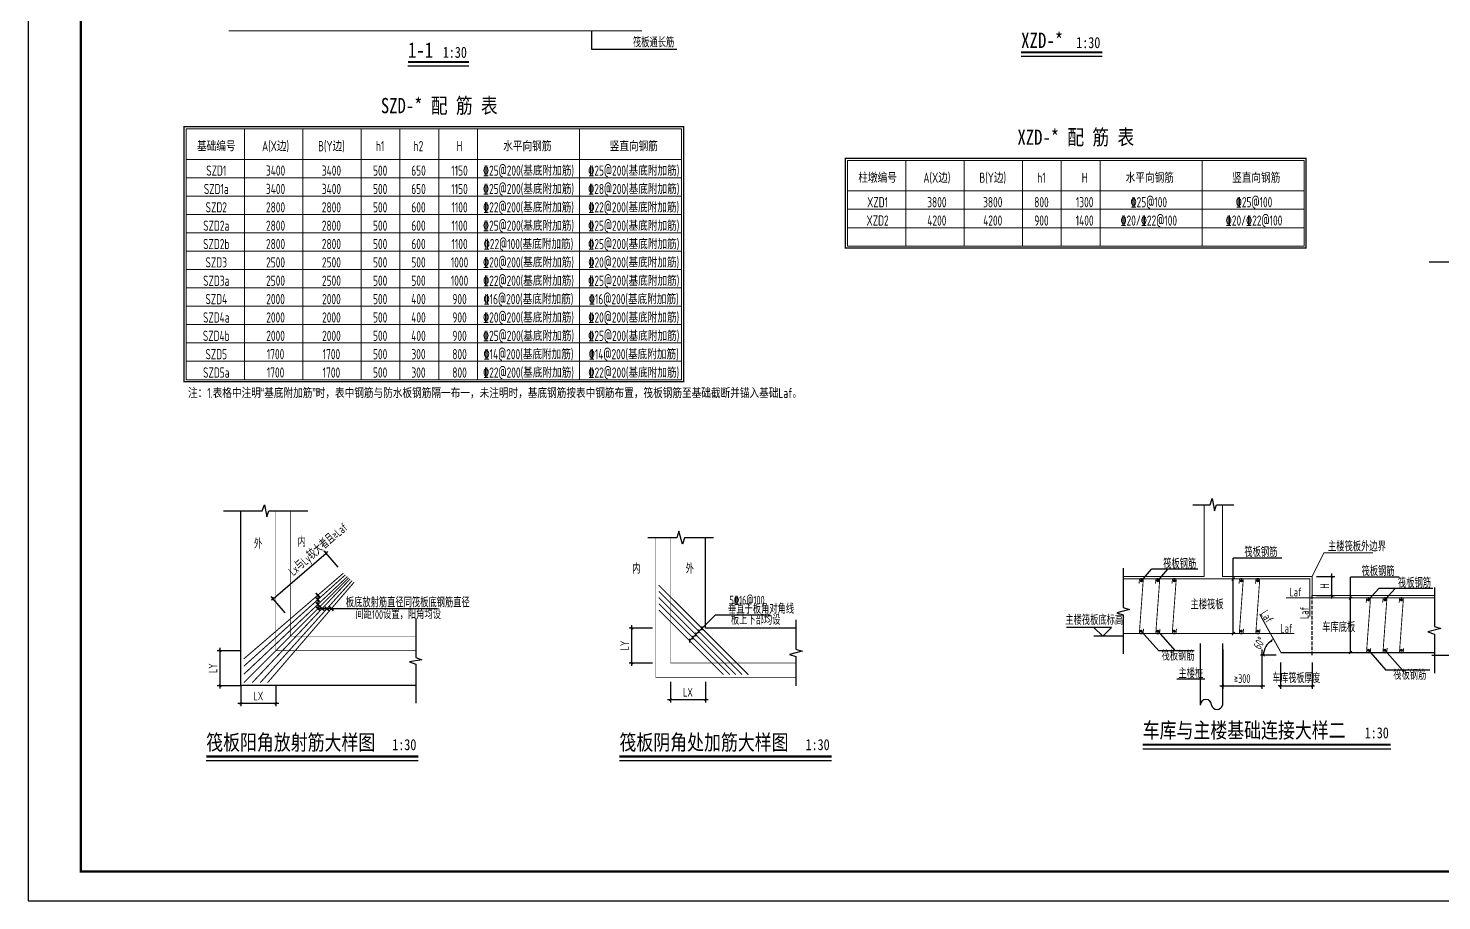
# Model space of a CAD drawing. Extents: x -502255 to 1362592, y -400300 to 332622.
# Drawn here: x -7616 to 40880, y -250804 to -220862 of the extents above; entities that cross this region are included whole.
import ezdxf
from ezdxf.enums import TextEntityAlignment as Align

# ---------------------------------------------------------------- set-up
doc = ezdxf.new("R2010")
doc.units = 0
doc.header["$LTSCALE"] = 1000
doc.header["$MEASUREMENT"] = 0
doc.linetypes.add('DASH', pattern=[0.35, 0.25, -0.1])
for name, color, linetype in [('7H-详图文字', 9, 'Continuous'), ('DETL', 7, 'Continuous'), ('DETL-REIN', 1, 'Continuous'), ('DETL-TEXT', 7, 'Continuous'), ('DIM_ELEV', 3, 'Continuous'), ('DIM_SYMB', 3, 'Continuous'), ('ECA_TK', 7, 'Continuous'), ('PUB_DIM', 3, 'Continuous'), ('PUB_TEXT', 7, 'Continuous'), ('REIN', 1, 'Continuous'), ('REINL', 1, 'Continuous'), ('TEXT', 53, 'Continuous'), ('THIN', 7, 'Continuous'), ('tk', 7, 'Continuous'), ('WALL', 2, 'Continuous'), ('标注钢筋', 8, 'Continuous')]:
    doc.layers.add(name, color=color, linetype=linetype)
for name, color, linetype, lineweight in [('REIND', 1, 'Continuous', 0), ('筏板基础', 7, 'Continuous', 18), ('表格边线', 105, 'Continuous', 18)]:
    doc.layers.add(name, color=color, linetype=linetype, lineweight=lineweight)
doc.styles.add('TSSD_Dimension', font='tssdeng.shx', dxfattribs={"width": 0.7, "bigfont": 'Tssdchn.shx'})
doc.styles.add('TSSD_Rein', font='tssdeng2.shx', dxfattribs={"width": 0.7, "bigfont": 'hztxt.shx'})
doc.styles.add('TYDG_01', font='', dxfattribs={"width": 0.8})
doc.styles.get('TYDG_01').set_extended_font_data('SimSun')
doc.dimstyles.new('TSSD_30_100', dxfattribs={"dimtxt": 300, "dimasz": 80, "dimexe": 100, "dimexo": 150, "dimgap": 100, "dimtad": 1, "dimdec": 0, "dimlfac": 0.3, "dimzin": 0, "dimdsep": 46, "dimtxsty": 'TSSD_Dimension', "dimblk": 'ARCHTICK', "dimcen": 0, "dimdle": 100, "dimclrt": 7, "dimadec": 0, "dimazin": 0, "dimtfac": 1, "dimtdec": 0, "dimtix": 1, "dimtmove": 2, "dimatfit": 3, "dimfxl": 1, "dimtolj": 1, "dimtzin": 0, "dimarcsym": 0})

# ---------------------------------------------------------------- blocks, each defined once
blk = doc.blocks.new('_ArchTick')
at = {"color": 0, "linetype": 'ByBlock', "const_width": 0.4}
blk.add_lwpolyline([(-0.5, -0.5), (0.5, 0.5)], dxfattribs=at)
blk = doc.blocks.new('*D1581')
at = {"layer": 'Defpoints', "color": 0, "transparency": 16777216}
for p in [(33364, -242036), (34707, -242036), (34707, -243430)]:
    blk.add_point(p, dxfattribs=at)
at = {"layer": 'PUB_DIM', "color": 0, "lineweight": -2, "transparency": 16777216}
for p, q in [((33364, -242186), (33364, -243530)), ((34707, -242186), (34707, -243530)), ((33264, -243430), (34807, -243430))]:
    blk.add_line(p, q, dxfattribs=at)
at = {"layer": 'PUB_DIM', "color": 0, "lineweight": -2, "transparency": 16777216, "xscale": 80, "yscale": 80, "zscale": 80, "rotation": 180}
blk.add_blockref('_ArchTick', (33364, -243430), dxfattribs=at)
at = {"layer": 'PUB_DIM', "color": 0, "lineweight": -2, "transparency": 16777216, "xscale": 80, "yscale": 80, "zscale": 80}
blk.add_blockref('_ArchTick', (34707, -243430), dxfattribs=at)
at = {"layer": 'PUB_DIM', "color": 7, "transparency": 16777216, "insert": (34035, -243180), "char_height": 300, "attachment_point": 5, "style": 'TSSD_Dimension'}
blk.add_mtext('\\A1;≥300', dxfattribs=at)
blk = doc.blocks.new('*D1582')
at = {"layer": 'Defpoints', "color": 0, "transparency": 16777216}
for p in [(35349, -242478), (36436, -242478), (36436, -243430)]:
    blk.add_point(p, dxfattribs=at)
at = {"layer": 'PUB_DIM', "color": 0, "lineweight": -2, "transparency": 16777216}
for p, q in [((35349, -242628), (35349, -243530)), ((36436, -242628), (36436, -243530)), ((35349, -243430), (35269, -243430)), ((35349, -243430), (36436, -243430)), ((36436, -243430), (36516, -243430))]:
    blk.add_line(p, q, dxfattribs=at)
at = {"layer": 'PUB_DIM', "color": 0, "lineweight": -2, "transparency": 16777216, "xscale": 80, "yscale": 80, "zscale": 80}
blk.add_blockref('_ArchTick', (35349, -243430), dxfattribs=at)
at = {"layer": 'PUB_DIM', "color": 0, "lineweight": -2, "transparency": 16777216, "xscale": 80, "yscale": 80, "zscale": 80, "rotation": 180}
blk.add_blockref('_ArchTick', (36436, -243430), dxfattribs=at)
at = {"layer": 'PUB_DIM', "color": 7, "transparency": 16777216, "insert": (35892, -243180), "char_height": 300, "attachment_point": 5, "style": 'TSSD_Dimension'}
blk.add_mtext('\\A1;车库筏板厚度', dxfattribs=at)
blk = doc.blocks.new('*D1583')
at = {"layer": 'Defpoints', "color": 0, "transparency": 16777216}
for p in [(36436, -239674), (37113, -239674), (36436, -240330)]:
    blk.add_point(p, dxfattribs=at)
at = {"layer": 'PUB_DIM', "color": 0, "lineweight": -2, "transparency": 16777216}
for p, q in [((36586, -239674), (37213, -239674)), ((37113, -240430), (37113, -239574)), ((36586, -240330), (37213, -240330))]:
    blk.add_line(p, q, dxfattribs=at)
at = {"layer": 'PUB_DIM', "color": 0, "lineweight": -2, "transparency": 16777216, "xscale": 80, "yscale": 80, "zscale": 80}
for p, rotation in [((37113, -239674), 90), ((37113, -240330), 270)]:
    blk.add_blockref('_ArchTick', p, dxfattribs=dict(at, rotation=rotation))
at = {"layer": 'PUB_DIM', "color": 7, "transparency": 16777216, "insert": (36863, -240002), "char_height": 300, "attachment_point": 5, "rotation": 90, "style": 'TSSD_Dimension'}
blk.add_mtext('\\A1;H', dxfattribs=at)
blk = doc.blocks.new('*D1584')
at = {"layer": 'Defpoints', "color": 0, "transparency": 16777216}
for p in [(34970, -241722), (34899, -242001), (35349, -242378), (35349, -242378), (40628, -242378)]:
    blk.add_point(p, dxfattribs=at)
at = {"layer": 'PUB_DIM', "color": 0, "lineweight": -2, "transparency": 16777216}
blk.add_line((35199, -242378), (34662, -242378), dxfattribs=at)
blk.add_arc((35349, -242378), 587, 120, 180, dxfattribs=at)
at = {"layer": 'PUB_DIM', "color": 0, "lineweight": -2, "transparency": 16777216, "xscale": 80, "yscale": 80, "zscale": 80}
for p, rotation in [((35055, -241870), 30.00000000001132), ((34762, -242378), 269.9999999999995)]:
    blk.add_blockref('_ArchTick', p, dxfattribs=dict(at, rotation=rotation))
at = {"layer": 'PUB_DIM', "color": 7, "transparency": 16777216, "insert": (34624, -241960), "char_height": 300, "attachment_point": 5, "rotation": 60, "style": 'TSSD_Dimension'}
blk.add_mtext('\\A1;60°', dxfattribs=at)
blk = doc.blocks.new('*D1585')
at = {"layer": 'Defpoints', "color": 0, "transparency": 16777216}
for p in [(-1031, -242223), (-173, -242223), (-173, -243423)]:
    blk.add_point(p, dxfattribs=at)
at = {"layer": 'PUB_DIM', "color": 0, "lineweight": -2, "transparency": 16777216}
for p, q in [((-323, -242223), (-1131, -242223)), ((-1031, -243523), (-1031, -242123)), ((-323, -243423), (-1131, -243423))]:
    blk.add_line(p, q, dxfattribs=at)
at = {"layer": 'PUB_DIM', "color": 0, "lineweight": -2, "transparency": 16777216, "xscale": 80, "yscale": 80, "zscale": 80}
for p, rotation in [((-1031, -242223), 90), ((-1031, -243423), 270)]:
    blk.add_blockref('_ArchTick', p, dxfattribs=dict(at, rotation=rotation))
at = {"layer": 'PUB_DIM', "color": 7, "transparency": 16777216, "insert": (-1281, -242823), "char_height": 300, "attachment_point": 5, "rotation": 90, "style": 'TSSD_Dimension'}
blk.add_mtext('\\A1;LY', dxfattribs=at)
blk = doc.blocks.new('*D1586')
at = {"layer": 'Defpoints', "color": 0, "transparency": 16777216}
for p in [(-323, -243273), (877, -243273), (877, -244027)]:
    blk.add_point(p, dxfattribs=at)
at = {"layer": 'PUB_DIM', "color": 0, "lineweight": -2, "transparency": 16777216}
for p, q in [((-323, -243423), (-323, -244127)), ((877, -243423), (877, -244127)), ((-423, -244027), (977, -244027))]:
    blk.add_line(p, q, dxfattribs=at)
at = {"layer": 'PUB_DIM', "color": 0, "lineweight": -2, "transparency": 16777216, "xscale": 80, "yscale": 80, "zscale": 80, "rotation": 180}
blk.add_blockref('_ArchTick', (-323, -244027), dxfattribs=at)
at = {"layer": 'PUB_DIM', "color": 0, "lineweight": -2, "transparency": 16777216, "xscale": 80, "yscale": 80, "zscale": 80}
blk.add_blockref('_ArchTick', (877, -244027), dxfattribs=at)
at = {"layer": 'PUB_DIM', "color": 7, "transparency": 16777216, "insert": (277, -243777), "char_height": 300, "attachment_point": 5, "style": 'TSSD_Dimension'}
blk.add_mtext('\\A1;LX', dxfattribs=at)
blk = doc.blocks.new('*D1587')
at = {"layer": 'Defpoints', "color": 0, "transparency": 16777216}
for p in [(13097, -241446), (13955, -241446), (13955, -242646)]:
    blk.add_point(p, dxfattribs=at)
at = {"layer": 'PUB_DIM', "color": 0, "lineweight": -2, "transparency": 16777216}
for p, q in [((13805, -241446), (12997, -241446)), ((13097, -242746), (13097, -241346)), ((13805, -242646), (12997, -242646))]:
    blk.add_line(p, q, dxfattribs=at)
at = {"layer": 'PUB_DIM', "color": 0, "lineweight": -2, "transparency": 16777216, "xscale": 80, "yscale": 80, "zscale": 80}
for p, rotation in [((13097, -241446), 90), ((13097, -242646), 270)]:
    blk.add_blockref('_ArchTick', p, dxfattribs=dict(at, rotation=rotation))
at = {"layer": 'PUB_DIM', "color": 7, "transparency": 16777216, "insert": (12847, -242046), "char_height": 300, "attachment_point": 5, "rotation": 90, "style": 'TSSD_Dimension'}
blk.add_mtext('\\A1;LY', dxfattribs=at)
blk = doc.blocks.new('*D1588')
at = {"layer": 'Defpoints', "color": 0, "transparency": 16777216}
for p in [(14417, -243146), (15617, -243146), (15617, -243900)]:
    blk.add_point(p, dxfattribs=at)
at = {"layer": 'PUB_DIM', "color": 0, "lineweight": -2, "transparency": 16777216}
for p, q in [((14417, -243296), (14417, -244000)), ((15617, -243296), (15617, -244000)), ((14317, -243900), (15717, -243900))]:
    blk.add_line(p, q, dxfattribs=at)
at = {"layer": 'PUB_DIM', "color": 0, "lineweight": -2, "transparency": 16777216, "xscale": 80, "yscale": 80, "zscale": 80, "rotation": 180}
blk.add_blockref('_ArchTick', (14417, -243900), dxfattribs=at)
at = {"layer": 'PUB_DIM', "color": 0, "lineweight": -2, "transparency": 16777216, "xscale": 80, "yscale": 80, "zscale": 80}
blk.add_blockref('_ArchTick', (15617, -243900), dxfattribs=at)
at = {"layer": 'PUB_DIM', "color": 7, "transparency": 16777216, "insert": (15017, -243650), "char_height": 300, "attachment_point": 5, "style": 'TSSD_Dimension'}
blk.add_mtext('\\A1;LX', dxfattribs=at)
blk = doc.blocks.new('*D1589')
at = {"layer": 'Defpoints', "color": 0, "transparency": 16777216}
for p in [(2605, -238876), (3114, -239468), (1296, -241034)]:
    blk.add_point(p, dxfattribs=at)
at = {"layer": 'PUB_DIM', "color": 0, "lineweight": -2, "transparency": 16777216}
for p, q in [((786, -240442), (2605, -238876)), ((3017, -239354), (2540, -238800)), ((2605, -238876), (2665, -238824)), ((1198, -240920), (721, -240366)), ((786, -240442), (725, -240494))]:
    blk.add_line(p, q, dxfattribs=at)
at = {"layer": 'PUB_DIM', "color": 0, "lineweight": -2, "transparency": 16777216, "xscale": 80, "yscale": 80, "zscale": 80}
for p, rotation in [((2605, -238876), 220.7285831286168), ((786, -240442), 40.72858312861683)]:
    blk.add_blockref('_ArchTick', p, dxfattribs=dict(at, rotation=rotation))
at = {"layer": 'PUB_DIM', "color": 7, "transparency": 16777216, "insert": (2360, -238777), "char_height": 300, "attachment_point": 5, "rotation": 40.7286, "style": 'TSSD_Dimension'}
blk.add_mtext('\\A1;Lx与Ly较大者且≥Laf', dxfattribs=at)
blk = doc.blocks.new('10B_A1')
at = {"layer": 'ECA_TK'}
blk.add_lwpolyline([(0, 0), (841, 0), (841, 594), (0, 594)], close=True, dxfattribs=at)
at = {"layer": 'ECA_TK', "const_width": 0.8}
blk.add_lwpolyline([(831, 10), (831, 584), (18, 584), (18, 10)], close=True, dxfattribs=at)

msp = doc.modelspace()

# ---------------------------------------------------------------- linework, layer by layer
for p, q in [((42365.4, -228883.4), (40449, -228883.4)), ((15074.7, -241880.5), (15964.9, -240990.4)), ((15964.9, -240990.4), (17838.9, -240990.4))]:
    msp.add_line(p, q)
at = {"color": 2, "const_width": 18}
for points in [[(877.2, -237422.7), (877.2, -242222.7), (5677.2, -242222.7)], [(5677.2, -241722.7), (1377.2, -241722.7), (1377.2, -237422.7)], [(13917.1, -238346.2), (13917.1, -243146.2), (18717.1, -243146.2)], [(18717.1, -242646.2), (14417.1, -242646.2), (14417.1, -238346.2)]]:
    msp.add_lwpolyline(points, dxfattribs=at)
at = {"const_width": 0.13}
for points in [[(29947.8, -241722.3), (34970, -241722.3), (35348.5, -242378), (40627.7, -242378)], [(29947.8, -242055.3), (34777.7, -242055.3), (35156.3, -242711), (40627.7, -242711)]]:
    msp.add_lwpolyline(points, dxfattribs=at)
at = {"layer": 'DETL'}
for points in [[(5677.2, -243422.7), (-322.8, -243422.7), (-322.8, -237422.7)], [(18717.1, -241446.2), (15617.1, -241446.2), (15617.1, -238346.2)]]:
    msp.add_lwpolyline(points, dxfattribs=at)
at = {"layer": 'DETL-REIN', "const_width": 35}
for points in [[(3196, -239562.6), (-222.8, -242506.1)], [(3263.3, -239620.5), (-222.8, -242758.8)], [(3332.7, -239680.3), (-222.8, -243034.2)], [(3379.4, -239720.5), (-222.8, -243322.7)], [(3425.9, -239760.5), (65.7, -243322.7)], [(3494.6, -239819.7), (341, -243322.7)], [(3560.8, -239876.7), (593.8, -243322.7)], [(14017.1, -239974.4), (17088.9, -243046.2)], [(14017.1, -240186.5), (16876.8, -243046.2)], [(14017.1, -240398.6), (16664.6, -243046.2)], [(14017.1, -240610.8), (16452.5, -243046.2)], [(14017.1, -240822.9), (16240.4, -243046.2)]]:
    msp.add_lwpolyline(points, dxfattribs=at)
at = {"layer": 'DETL-TEXT'}
for p, q in [((2319.5, -240317.2), (2319.5, -240780.4)), ((2319.5, -240780.4), (6409.6, -240780.4))]:
    msp.add_line(p, q, dxfattribs=at)
at = {"layer": 'DIM_ELEV'}
for p, q in [((29547.8, -241422.3), (28000.8, -241422.3)), ((29247.8, -241722.3), (28947.8, -241422.3)), ((29247.8, -241722.3), (29547.8, -241422.3)), ((29947.8, -241722.3), (28947.8, -241722.3)), ((40540.4, -242378), (41540.4, -242378))]:
    msp.add_line(p, q, dxfattribs=at)
at = {"layer": 'DIM_SYMB', "const_width": 70}
for points in [[(5409.2, -222015.8), (7499.9, -222015.8)], [(-1510.9, -245853.5), (5766.3, -245853.5)], [(12668.5, -245853.5), (19945.7, -245853.5)], [(30620.4, -245448.2), (39130.9, -245448.2)]]:
    msp.add_lwpolyline(points, dxfattribs=at)
at = {"layer": 'DIM_SYMB', "const_width": 70, "elevation": 1533.8}
msp.add_lwpolyline([(26447, -221682.9), (29232.3, -221682.9)], dxfattribs=at)
at = {"layer": 'DIM_SYMB', "elevation": 1533.8}
msp.add_lwpolyline([(26447, -221822.9), (29232.3, -221822.9)], dxfattribs=at)
at = {"layer": 'DIM_SYMB'}
for points in [[(5409.2, -222155.8), (7499.9, -222155.8)], [(32339.7, -237211.4), (32931.2, -237211.4), (33007.6, -237001.4), (33081.7, -237421.4), (33156.2, -237211.4), (33747.7, -237211.4)], [(-922.8, -237422.7), (414.7, -237422.7), (491.2, -237212.7), (565.2, -237632.7), (639.7, -237422.7), (1977.2, -237422.7)], [(5677.2, -241122.7), (5677.2, -242460.2), (5887.2, -242536.6), (5467.2, -242610.6), (5677.2, -242685.2), (5677.2, -244022.7)], [(30620.4, -245588.2), (39130.9, -245588.2)], [(-1510.9, -245993.5), (5766.3, -245993.5)], [(12668.5, -245993.5), (19945.7, -245993.5)]]:
    msp.add_lwpolyline(points, dxfattribs=at)
at = {"layer": 'PUB_DIM', "const_width": 50}
for points in [[(2249.5, -240247.2), (2389.5, -240387.2)], [(2249.5, -240400.2), (2389.5, -240540.2)], [(2249.5, -240566), (2389.5, -240706)], [(2249.5, -240710.4), (2389.5, -240850.4)], [(2393.9, -240710.4), (2533.9, -240850.4)], [(2559.7, -240710.4), (2699.7, -240850.4)], [(2712.7, -240710.4), (2852.7, -240850.4)]]:
    msp.add_lwpolyline(points, dxfattribs=at)
at = {"layer": 'REIN', "const_width": 35}
for points in [[(-743.2, -220950), (13444.3, -220950)], [(40627.7, -240412.6), (35537.2, -240412.6)], [(40627.7, -242290.8), (35367.7, -242290.8), (34634.3, -240971.8)]]:
    msp.add_lwpolyline(points, dxfattribs=at)
at = {"layer": 'REIN', "ltscale": 10, "const_width": 35}
for points in [[(36356.4, -241058), (36356.4, -239760.9), (29947.8, -239760.9)], [(29947.8, -241635.7), (35822.5, -241635.7)]]:
    msp.add_lwpolyline(points, dxfattribs=at)
at = {"layer": 'REIN', "linetype": 'DASH', "const_width": 30}
for points in [[(31058.9, -239918.3), (31072.7, -239799.1, -0.9976711), (31201.8, -239813.7), (31072.7, -241577, 1.0023344), (31201.8, -241591.7), (31215.6, -241472.5)], [(33924.9, -239918.3), (33938.7, -239799.1, -0.9976711), (34067.8, -239813.7), (33938.7, -241577, 1.0023344), (34067.8, -241591.7), (34081.6, -241472.5)], [(38853.4, -240573.3), (38867.2, -240454.1, -0.9976711), (38996.3, -240468.8), (38867.2, -242232.1, 1.0023344), (38996.3, -242246.8), (39010.1, -242127.6)]]:
    msp.add_lwpolyline(points, format="xyb", dxfattribs=at)
at = {"layer": 'REIND', "const_width": 50}
for points in [[(30547.7, -239822.6, -1), (30597.7, -239822.6, -1)], [(31112.2, -239822.6, -1), (31162.2, -239822.6, -1)], [(31677.7, -239822.6, -1), (31727.7, -239822.6, -1)], [(33978.2, -239822.6, -1), (34028.2, -239822.6, -1)], [(34543.7, -239822.6, -1), (34593.7, -239822.6, -1)], [(38342.2, -240477.6, -1), (38392.2, -240477.6, -1)], [(38906.7, -240477.6, -1), (38956.7, -240477.6, -1)], [(39472.2, -240477.6, -1), (39522.2, -240477.6, -1)], [(30547.7, -241553.1, 1), (30597.7, -241553.1, 1)], [(31112.2, -241553.1, 1), (31162.2, -241553.1, 1)], [(31677.7, -241553.1, 1), (31727.7, -241553.1, 1)], [(33978.2, -241553.1, 1), (34028.2, -241553.1, 1)], [(34543.7, -241553.1, 1), (34593.7, -241553.1, 1)], [(38342.2, -242208.1, 1), (38392.2, -242208.1, 1)], [(38906.7, -242208.1, 1), (38956.7, -242208.1, 1)], [(39472.2, -242208.1, 1), (39522.2, -242208.1, 1)]]:
    msp.add_lwpolyline(points, format="xyb", close=True, dxfattribs=at)
at = {"layer": 'REINL', "const_width": 30}
for points in [[(30494.3, -239918.3), (30508.1, -239799.1, -0.9976711), (30637.3, -239813.7), (30508.1, -241577, 1.0023344), (30637.3, -241591.7), (30651.1, -241472.5)], [(31624.3, -239918.3), (31638.1, -239799.1, -0.9976711), (31767.3, -239813.7), (31638.1, -241577, 1.0023344), (31767.3, -241591.7), (31781.1, -241472.5)], [(34490.3, -239918.3), (34504.1, -239799.1, -0.9976711), (34633.3, -239813.7), (34504.1, -241577, 1.0023344), (34633.3, -241591.7), (34647.1, -241472.5)], [(38288.8, -240573.3), (38302.6, -240454.1, -0.9976711), (38431.8, -240468.8), (38302.6, -242232.1, 1.0023344), (38431.8, -242246.8), (38445.6, -242127.6)], [(39418.8, -240573.3), (39432.6, -240454.1, -0.9976711), (39561.8, -240468.8), (39432.6, -242232.1, 1.0023344), (39561.8, -242246.8), (39575.6, -242127.6)]]:
    msp.add_lwpolyline(points, format="xyb", dxfattribs=at)
at = {"layer": 'TEXT'}
for p, q in [((32595.7, -241978.3), (32595.7, -244087.9)), ((33363.7, -241978.3), (33363.7, -244087.9)), ((32755.2, -243196.5), (31791.1, -243196.5))]:
    msp.add_line(p, q, dxfattribs=at)
for centre, radius, start, end in [((32787.7, -244087.9), 192, 0, 180), ((33171.7, -244040), 197.9, 194.00254, 345.99746)]:
    msp.add_arc(centre, radius, start, end, dxfattribs=at)
at = {"layer": 'THIN'}
for points in [[(15897.1, -238346.2), (14897.1, -238346.2), (14827.1, -238566.2), (14707.1, -238126.2), (14637.1, -238346.2), (13637.1, -238346.2)], [(29947.8, -239394.3), (29947.8, -240734.8), (30167.8, -240804.8), (29727.8, -240924.8), (29947.8, -240994.8), (29947.8, -242335.3)], [(40627.7, -240050), (40627.7, -241390.5), (40847.7, -241460.5), (40407.7, -241580.5), (40627.7, -241650.5), (40627.7, -242991)], [(18717.1, -241166.2), (18717.1, -242166.2), (18937.1, -242236.2), (18497.1, -242356.2), (18717.1, -242426.2), (18717.1, -243426.2)]]:
    msp.add_lwpolyline(points, dxfattribs=at)
at = {"layer": 'WALL', "linetype": 'DASH', "ltscale": 0.5}
msp.add_line((36435.7, -242378), (36435.7, -240330), dxfattribs=at)
at = {"layer": '标注钢筋', "color": 0}
for p, q in [((11706.5, -220950), (11706.5, -221574.8)), ((11706.5, -221574.8), (14630.7, -221574.8)), ((35390.8, -239045.4, -1533.8), (33729.7, -239045.4, -1533.8)), ((33729.7, -241633.2), (33729.7, -239045.4, -1533.8)), ((30573.5, -239822.6), (30921.7, -239428.6)), ((32515.1, -239428.6), (30921.7, -239428.6)), ((31138.1, -239822.6), (31486.3, -239428.6)), ((39411.8, -239700.4, -1533.8), (37750.7, -239700.4, -1533.8)), ((37750.7, -242288.2), (37750.7, -239700.4, -1533.8)), ((38368, -240477.6), (38716.2, -240083.6)), ((40572.1, -240083.6), (38716.2, -240083.6)), ((38932.6, -240477.6), (39280.8, -240083.6)), ((30572.7, -241553.1), (31172.2, -242231.5)), ((31137.2, -241553.1), (31736.7, -242231.5)), ((32386.2, -242231.5), (31172.2, -242231.5)), ((38367.2, -242208.1), (38966.7, -242886.6)), ((38931.7, -242208.1), (39531.3, -242886.6)), ((40470, -242886.6), (38966.7, -242886.6))]:
    msp.add_line(p, q, dxfattribs=at)
at = {"layer": '筏板基础', "ltscale": 10}
for p, q in [((32723.7, -237211.4), (32723.7, -239674.3)), ((33363.7, -237211.4), (33363.7, -239674.3)), ((29947.8, -239674.3), (32723.7, -239674.3)), ((33363.7, -239674.3), (36435.7, -239674.3))]:
    msp.add_line(p, q, dxfattribs=at)
at = {"layer": '筏板基础'}
for p, q in [((36435.7, -239674.3), (36834.7, -238861.9)), ((36834.7, -238861.9), (38517, -238861.9)), ((36435.7, -240330), (36435.7, -239674.3)), ((36435.7, -240330), (40627.7, -240330))]:
    msp.add_line(p, q, dxfattribs=at)
at = {"layer": '表格边线'}
for p, q in [((14801.9, -224311.8), (-2198.1, -224311.8)), ((-2198.1, -232921.8), (-2198.1, -224311.8)), ((-198.1, -232921.8), (-198.1, -224311.8)), ((1801.9, -232921.8), (1801.9, -224311.8)), ((3801.9, -232921.8), (3801.9, -224311.8)), ((5135.2, -232921.8), (5135.2, -224311.8)), ((6468.5, -232921.8), (6468.5, -224311.8)), ((7801.9, -232921.8), (7801.9, -224311.8)), ((11301.9, -232921.8), (11301.9, -224311.8)), ((14801.9, -232921.8), (14801.9, -224311.8)), ((14801.9, -225361.8), (-2198.1, -225361.8)), ((36158.1, -225395.6), (20491.5, -225395.6)), ((20491.5, -228335.6), (20491.5, -225395.6)), ((22491.5, -228335.6), (22491.5, -225395.6)), ((24491.5, -228335.6), (24491.5, -225395.6)), ((26491.5, -228335.6), (26491.5, -225395.6)), ((27824.8, -228335.6), (27824.8, -225395.6)), ((29158.1, -228335.6), (29158.1, -225395.6)), ((32658.1, -228335.6), (32658.1, -225395.6)), ((36158.1, -228335.6), (36158.1, -225395.6)), ((14801.9, -225991.8), (-2198.1, -225991.8)), ((36158.1, -226445.6), (20491.5, -226445.6)), ((14801.9, -226621.8), (-2198.1, -226621.8)), ((14801.9, -227251.8), (-2198.1, -227251.8)), ((36158.1, -227075.6), (20491.5, -227075.6)), ((14801.9, -227881.8), (-2198.1, -227881.8)), ((36158.1, -227705.6), (20491.5, -227705.6)), ((36158.1, -228335.6), (20491.5, -228335.6)), ((14801.9, -228511.8), (-2198.1, -228511.8)), ((14801.9, -229141.8), (-2198.1, -229141.8)), ((14801.9, -229771.8), (-2198.1, -229771.8)), ((14801.9, -230401.8), (-2198.1, -230401.8)), ((14801.9, -231031.8), (-2198.1, -231031.8)), ((14801.9, -231661.8), (-2198.1, -231661.8)), ((14801.9, -232291.8), (-2198.1, -232291.8)), ((14801.9, -232921.8), (-2198.1, -232921.8)), ((14801.9, -232921.8), (-2198.1, -232921.8))]:
    msp.add_line(p, q, dxfattribs=at)
at = {"layer": '表格边线', "const_width": 46.7}
for points in [[(-2268.1, -224241.8), (14871.9, -224241.8), (14871.9, -232991.8), (-2268.1, -232991.8)], [(20421.5, -225325.6), (36228.1, -225325.6), (36228.1, -228405.6), (20421.5, -228405.6)]]:
    msp.add_lwpolyline(points, close=True, dxfattribs=at)

# ---------------------------------------------------------------- block references
at = {"color": 0, "linetype": 'ByBlock', "xscale": 100, "yscale": 100, "zscale": 100}
for p in [(33729.7, -239765.8, -1533.8), (37750.7, -240420.9, -1533.8)]:
    msp.add_blockref('_ArchTick', p, dxfattribs=at)
at = {"color": 0, "linetype": 'ByBlock', "xscale": 100, "yscale": 100, "zscale": 100, "rotation": 180}
for p in [(33729.7, -241633.2), (37750.7, -242288.2)]:
    msp.add_blockref('_ArchTick', p, dxfattribs=at)
at = {"layer": 'PUB_DIM', "xscale": 99.99999999999999, "yscale": 99.99999999999999, "zscale": 99.99999999999999, "rotation": 45}
for p in [(15393.6, -241561.6), (15499.9, -241455.4), (15074.7, -241880.5), (15182.4, -241772.9), (15288.4, -241666.9)]:
    msp.add_blockref('_ArchTick', p, dxfattribs=at)
at = {"layer": 'tk', "xscale": 100, "yscale": 100, "zscale": 100}
msp.add_blockref('10B_A1', (-7616, -250804), dxfattribs=at)

# ---------------------------------------------------------------- texts
at = {"layer": '7H-详图文字', "color": 7, "style": 'TSSD_Rein', "width": 0.7}
for s, p in [('5\x8416@100', (16445, -240638.7)), ('垂直于板角对角线', (16392.4, -240950.5)), ('板上下部均设', (16492.4, -241327.6))]:
    msp.add_text(s, height=300, dxfattribs=at).set_placement(p)
at = {"layer": 'DETL-TEXT', "style": 'TSSD_Rein', "width": 0.7}
for s, p in [('外', (128.5, -238714.7)), ('内', (1627.5, -238650.2)), ('内', (13102.9, -239573.7)), ('外', (14937.9, -239572.7)), ('板底放射筋直径同筏板底钢筋直径', (3278.9, -240730.4)), ('间距100设置，阳角均设', (3610.1, -241132.8))]:
    msp.add_text(s, height=300, dxfattribs=at).set_placement(p)
at = {"layer": 'PUB_TEXT'}
for s, height, style, width, p in [('主楼筏板底标高', 300, 'TSSD_Rein', 0.7, (27966.8, -241332.3)), ('车库与主楼基础连接大样二', 531.646, 'TYDG_01', 0.8, (30620.4, -245219.6)), ('1:30', 379.75, 'TYDG_01', 0.8, (38237.7, -245231.4)), ('筏板阳角放射筋大样图', 531.65, 'TYDG_01', 0.8, (-1510.9, -245633.8)), ('1:30', 379.75, 'TYDG_01', 0.8, (4873, -245636.7)), ('筏板阴角处加筋大样图', 531.65, 'TYDG_01', 0.8, (12668.5, -245633.8)), ('1:30', 379.75, 'TYDG_01', 0.8, (19052.4, -245636.7))]:
    msp.add_text(s, height=height, dxfattribs=dict(at, style=style, width=width)).set_placement(p)
at = {"layer": 'TEXT', "style": 'TYDG_01', "width": 0.8}
for s, height, p in [('XZD-*', 531.65, (26447, -221542.9, 1533.8)), ('1-1', 531.65, (5409.2, -221875.8)), ('1:30', 379.75, (6606.6, -221875.8)), ('1:30', 379.75, (28339.1, -221542.9, 1533.8))]:
    msp.add_text(s, height=height, dxfattribs=at).set_placement(p)
at = {"layer": 'TEXT', "color": 0, "style": 'TSSD_Rein', "width": 0.7}
msp.add_text('筏板通长筋', height=300, dxfattribs=at).set_placement((14547.3, -221512.3), align=Align.RIGHT)
at = {"layer": 'TEXT', "linetype": 'Continuous', "style": 'TYDG_01', "width": 0.8}
for s, p in [('SZD-* 配 筋 表', (6483.9, -223935.4)), ('XZD-* 配 筋 表', (28324.8, -225019.2))]:
    msp.add_text(s, height=525, dxfattribs=at).set_placement(p, align=Align.BOTTOM_CENTER)
at = {"layer": 'TEXT', "linetype": 'Continuous', "style": 'TSSD_Rein', "width": 0.7}
for s, p in [('基础编号', (-1165.2, -224906.8)), ('h2', (5772.9, -224906.8)), ('H', (7181.2, -224906.8)), ('水平向钢筋', (9507.3, -224906.8)), ('竖直向钢筋', (13158.2, -224906.8)), ('柱墩编号', (21524.4, -225990.6)), ('H', (28629.1, -225990.6)), ('水平向钢筋', (30863.6, -225990.6)), ('竖直向钢筋', (34514.5, -225990.6))]:
    msp.add_text(s, height=350, dxfattribs=at).set_placement(p, align=Align.MIDDLE_CENTER)
at = {"layer": 'TEXT', "color": 2, "linetype": 'Continuous', "style": 'TSSD_Rein', "width": 0.7}
for s, p in [('A(X边)', (868.5, -224906.8)), ('B(Y边)', (2785.6, -224906.8)), ('A(X边)', (23558, -225990.6)), ('B(Y边)', (25475.2, -225990.6)), ('h1', (27146.7, -225990.6))]:
    msp.add_text(s, height=350, dxfattribs=at).set_placement(p, align=Align.MIDDLE_CENTER)
at = {"layer": 'TEXT', "color": 3, "linetype": 'Continuous', "style": 'TSSD_Rein', "width": 0.7}
for s, p in [('h1', (4457.1, -224906.8)), ('500', (4457.1, -225746.8)), ('500', (4457.1, -226376.8)), ('500', (4457.1, -227006.8)), ('500', (4457.1, -227636.8)), ('500', (4457.1, -228266.8)), ('500', (4457.1, -228896.8)), ('500', (4457.1, -229526.8)), ('500', (4457.1, -230156.8)), ('500', (4457.1, -230786.8)), ('500', (4457.1, -231416.8)), ('500', (4457.1, -232046.8)), ('500', (4457.1, -232676.8))]:
    msp.add_text(s, height=350, dxfattribs=at).set_placement(p, align=Align.MIDDLE_CENTER)
at = {"layer": 'TEXT', "color": 1, "linetype": 'Continuous', "style": 'TSSD_Rein', "width": 0.7}
for s, p in [('SZD1', (-1165.2, -225746.8)), ('3400', (868.5, -225746.8)), ('3400', (2785.6, -225746.8)), ('650', (5772.9, -225746.8)), ('1150', (7181.2, -225746.8)), ('SZD1a', (-1165.2, -226376.8)), ('3400', (868.5, -226376.8)), ('3400', (2785.6, -226376.8)), ('650', (5772.9, -226376.8)), ('1150', (7181.2, -226376.8)), ('SZD2', (-1165.2, -227006.8)), ('2800', (868.5, -227006.8)), ('2800', (2785.6, -227006.8)), ('600', (5772.9, -227006.8)), ('1100', (7181.2, -227006.8)), ('XZD1', (21524.4, -226830.6)), ('3800', (23558, -226830.6)), ('3800', (25475.2, -226830.6)), ('800', (27146.7, -226830.6)), ('1300', (28629.1, -226830.6)), ('XZD2', (21524.4, -227460.6)), ('4200', (23558, -227460.6)), ('4200', (25475.2, -227460.6)), ('900', (27146.7, -227460.6)), ('1400', (28629.1, -227460.6)), ('SZD2a', (-1165.2, -227636.8)), ('2800', (868.5, -227636.8)), ('2800', (2785.6, -227636.8)), ('600', (5772.9, -227636.8)), ('1100', (7181.2, -227636.8)), ('SZD2b', (-1165.2, -228266.8)), ('2800', (868.5, -228266.8)), ('2800', (2785.6, -228266.8)), ('600', (5772.9, -228266.8)), ('1100', (7181.2, -228266.8)), ('SZD3', (-1165.2, -228896.8)), ('2500', (868.5, -228896.8)), ('2500', (2785.6, -228896.8)), ('500', (5772.9, -228896.8)), ('1000', (7181.2, -228896.8)), ('SZD3a', (-1165.2, -229526.8)), ('2500', (868.5, -229526.8)), ('2500', (2785.6, -229526.8)), ('500', (5772.9, -229526.8)), ('1000', (7181.2, -229526.8)), ('SZD4', (-1165.2, -230156.8)), ('2000', (868.5, -230156.8)), ('2000', (2785.6, -230156.8)), ('400', (5772.9, -230156.8)), ('900', (7181.2, -230156.8)), ('SZD4a', (-1165.2, -230786.8)), ('2000', (868.5, -230786.8)), ('2000', (2785.6, -230786.8)), ('400', (5772.9, -230786.8)), ('900', (7181.2, -230786.8)), ('SZD4b', (-1165.2, -231416.8)), ('2000', (868.5, -231416.8)), ('2000', (2785.6, -231416.8)), ('400', (5772.9, -231416.8)), ('900', (7181.2, -231416.8)), ('SZD5', (-1165.2, -232046.8)), ('1700', (868.5, -232046.8)), ('1700', (2785.6, -232046.8)), ('300', (5772.9, -232046.8)), ('800', (7181.2, -232046.8)), ('SZD5a', (-1165.2, -232676.8)), ('1700', (868.5, -232676.8)), ('1700', (2785.6, -232676.8)), ('300', (5772.9, -232676.8)), ('800', (7181.2, -232676.8))]:
    msp.add_text(s, height=350, dxfattribs=at).set_placement(p, align=Align.MIDDLE_CENTER)
at = {"layer": 'TEXT', "color": 6, "linetype": 'Continuous', "style": 'TSSD_Rein', "width": 0.7}
for s, p in [('\x8425@200(基底附加筋)', (9546, -225746.8)), ('\x8425@200(基底附加筋)', (13158.2, -225746.8)), ('\x8425@200(基底附加筋)', (9546, -226376.8)), ('\x8428@200(基底附加筋)', (13158.2, -226376.8)), ('\x8422@200(基底附加筋)', (9546, -227006.8)), ('\x8422@200(基底附加筋)', (13158.2, -227006.8)), ('\x8425@100 ', (30902.2, -226830.6)), ('\x8425@100 ', (34514.5, -226830.6)), ('\x8425@200(基底附加筋)', (9546, -227636.8)), ('\x8425@200(基底附加筋)', (13158.2, -227636.8)), ('\x8420/\x8422@100 ', (30902.2, -227460.6)), ('\x8420/\x8422@100 ', (34514.5, -227460.6)), ('\x8422@100(基底附加筋)', (9546, -228266.8)), ('\x8425@200(基底附加筋)', (13158.2, -228266.8)), ('\x8420@200(基底附加筋)', (9546, -228896.8)), ('\x8420@200(基底附加筋)', (13158.2, -228896.8)), ('\x8422@200(基底附加筋)', (9546, -229526.8)), ('\x8425@200(基底附加筋)', (13158.2, -229526.8)), ('\x8416@200(基底附加筋)', (9546, -230156.8)), ('\x8416@200(基底附加筋)', (13158.2, -230156.8)), ('\x8420@200(基底附加筋)', (9546, -230786.8)), ('\x8420@200(基底附加筋)', (13158.2, -230786.8)), ('\x8425@200(基底附加筋)', (9546, -231416.8)), ('\x8425@200(基底附加筋)', (13158.2, -231416.8)), ('\x8414@200(基底附加筋)', (9546, -232046.8)), ('\x8414@200(基底附加筋)', (13158.2, -232046.8)), ('\x8422@200(基底附加筋)', (9546, -232676.8)), ('\x8422@200(基底附加筋)', (13158.2, -232676.8))]:
    msp.add_text(s, height=350, dxfattribs=at).set_placement(p, align=Align.MIDDLE_CENTER)
at = {"layer": 'TEXT', "linetype": 'Continuous', "style": 'TSSD_Rein', "width": 0.7}
msp.add_text('注：1.表格中注明“基底附加筋”时，表中钢筋与防水板钢筋隔一布一，未注明时，基底钢筋按表中钢筋布置，筏板钢筋至基础截断并锚入基础Laf。', height=350, dxfattribs=at).set_placement((-2136.8, -233554.3))
at = {"layer": 'TEXT', "color": 7, "style": 'TSSD_Rein', "width": 0.7}
for s, p in [('主楼筏板外边界', (36978.4, -238810)), ('主楼筏板', (32261.2, -240800.7)), ('车库底板', (36779.2, -241577.2)), (' 主楼桩', (31716.3, -243167.9))]:
    msp.add_text(s, height=300, dxfattribs=at).set_placement(p)
at = {"layer": '标注钢筋', "color": 0, "style": 'TSSD_Rein', "width": 0.7}
for p in [(32456.4, -239403.2), (40513.4, -240058.3), (32402.4, -242559.2), (40351.9, -243214.3)]:
    msp.add_text('筏板钢筋', height=300, dxfattribs=at).set_placement(p, align=Align.RIGHT)
for p in [(34107, -239001.9, -1533.8), (38128, -239657, -1533.8)]:
    msp.add_text('筏板钢筋', height=300, dxfattribs=at).set_placement(p)
at = {"layer": '筏板基础', "ltscale": 10, "style": 'TSSD_Rein', "width": 0.7}
for rotation, p in [(360, (35656.5, -240362)), (302.87373, (34648.5, -240956.1)), (90, (36313.4, -241137.2)), (360, (35342.5, -241606))]:
    msp.add_text('Laf', height=300, rotation=rotation, dxfattribs=at).set_placement(p)

# ---------------------------------------------------------------- dimensions: what is measured, and where the dimension line sits
at = {"layer": 'PUB_DIM'}
dim = msp.add_linear_dim(base=(2604.9, -238876), p1=(1295.7, -241033.8), p2=(3114.4, -239467.8), angle=40.72858, text='Lx与Ly较大者且≥Laf', dimstyle='TSSD_30_100', dxfattribs=at)
dim.commit()
dim.dimension.update_dxf_attribs({"geometry": '*D1589', "text_midpoint": (2360.1, -238776.7), "dimtype": 161})
for p1, p2, distance, text, picture, middle in [((36435.7, -240330), (36435.7, -239674.3), -677.4, 'H', '*D1583', (36863.1, -240002.1)), ((13955.3, -242646.2), (13955.3, -241446.2), 858.6, 'LY', '*D1587', (12846.6, -242046.2)), ((-172.8, -243422.7), (-172.8, -242222.7), 858.6, 'LY', '*D1585', (-1281.4, -242822.7)), ((33363.7, -242035.7), (34706.7, -242035.7), -1393.9, '≥300', '*D1581', (34035.2, -243179.7)), ((35348.5, -242478), (36435.7, -242478), -951.7, '车库筏板厚度', '*D1582', (35892.1, -243179.7)), ((-322.8, -243272.7), (877.2, -243272.7), -754.1, 'LX', '*D1586', (277.2, -243776.7)), ((14417.1, -243146.2), (15617.1, -243146.2), -754.1, 'LX', '*D1588', (15017.1, -243650.2))]:
    dim = msp.add_aligned_dim(p1=p1, p2=p2, distance=distance, text=text, dimstyle='TSSD_30_100', dxfattribs=at)
    dim.commit()
    dim.dimension.update_dxf_attribs({"geometry": picture, "text_midpoint": middle})
dim = msp.add_angular_dim_2l(base=(34899.1, -242000.9), line1=((35348.5, -242378), (40627.7, -242378)), line2=((34970, -241722.3), (35348.5, -242378)), dimstyle='TSSD_30_100', dxfattribs=at)
dim.commit()
dim.dimension.update_dxf_attribs({"geometry": '*D1584', "text_midpoint": (34624, -241959.6)})

doc.saveas('drawing.dxf')
